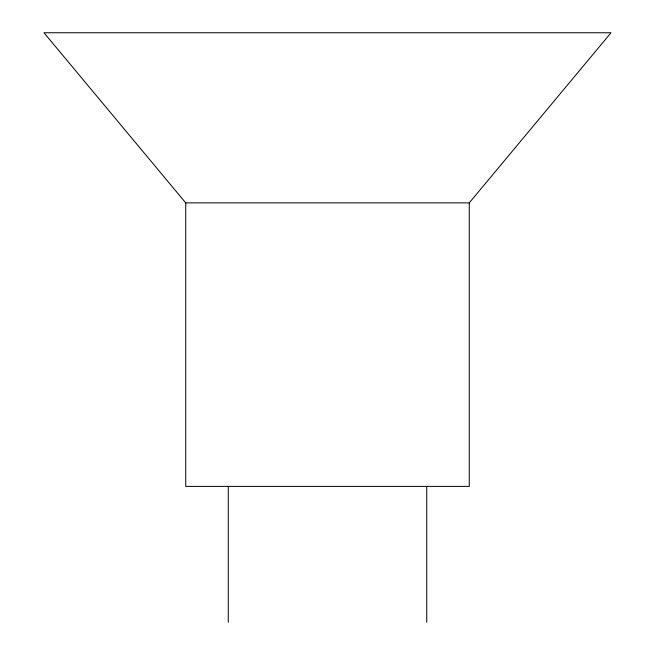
<?xml version="1.0" encoding="UTF-8"?>
<svg xmlns="http://www.w3.org/2000/svg" width="655" height="655" viewBox="0 0 655 655"><rect width="100%" height="100%" fill="white"/><g stroke="black" fill="none" stroke-linecap="round" stroke-linejoin="round"><path stroke-width="0.98" d="M469.267 202.87L611.025 32.75L43.975 32.75L185.733 202.87L185.733 486.395L469.267 486.395L469.267 202.87L185.733 202.87M426.733 486.395L426.733 622.25M228.268 486.395L228.268 622.25"/></g></svg>
